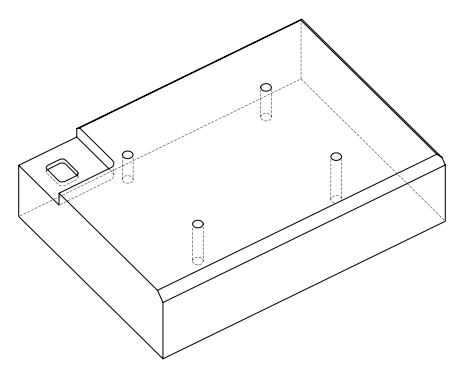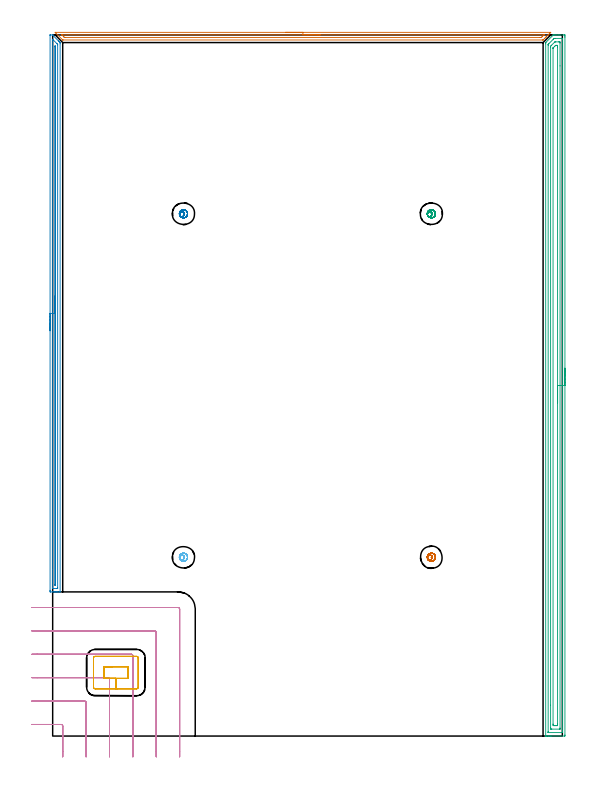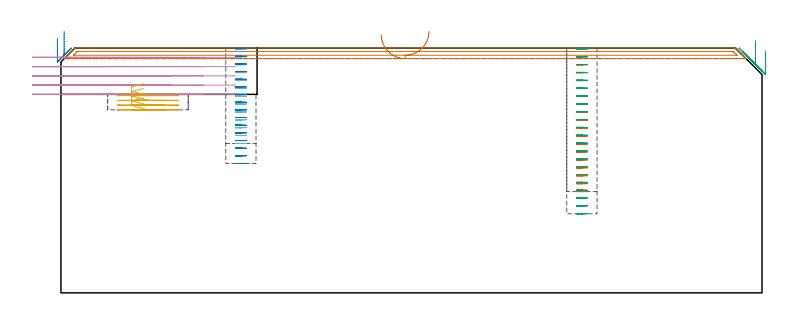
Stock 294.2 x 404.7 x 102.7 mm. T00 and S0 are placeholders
(PLAN: 9 operations, 2 tool changes, 40.7 min)
(1 AREA_MILL | FG_CHAMFER_SURFACE | UGT0205_001 | 4.68 min | 2812 mm3)
(2 AREA_MILL_1 | FG_CHAMFER_SURFACE_1 | UGT0205_001 | 7.82 min | 5430 mm3)
(3 AREA_MILL_2 | FG_CHAMFER_SURFACE_2 | UGT0205_001 | 13.19 min | 24861 mm3)
(4 MILL_CORNER_NOTCH_RECTANGULAR | CORNER_NOTCH_RECTANGULAR | UGT0201_100 | Follow Part, ap 4.5, ae 75% | 6.93 min | 132395 mm3)
(5 MILL_RECTANGULAR_POCKET | POCKET_RECTANGULAR_STRAIGHT | NXT0201_009 | Follow Part, ap 2, ae 75% | 1.4 min | 5718 mm3)
(6 MILL_BLIND_HOLE_FROM_SOLID_MATERIAL | STEP1POCKET | NXT0201_009 | Spiral | 1.25 min | 5076 mm3)
(7 MILL_BLIND_HOLE_FROM_SOLID_MATERIAL_1 | STEP1POCKET_1 | NXT0201_009 | Spiral | 1.83 min | 7612 mm3)
(8 MILL_BLIND_HOLE_FROM_SOLID_MATERIAL_2 | STEP1POCKET_2 | NXT0201_009 | Spiral | 1.54 min | 6111 mm3)
(9 MILL_BLIND_HOLE_FROM_SOLID_MATERIAL_3 | STEP1POCKET_3 | NXT0201_009 | Spiral | 2.11 min | 8796 mm3)
(TOOL UGT0205_001 | Chamfer Mill 20 x 3 x 45 deg. | D20 FL50 Z2)
(TOOL UGT0201_100 | End Mill 18 mm | D18 FL22 Z2)
(TOOL NXT0201_009 | ENDMILL 8mm [2P460-0800-NA 1630] | D8 FL26 Z6)
(OP 1 AREA_MILL)
G17 G21 G94 G90
T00 M6
G54
G17 G0 G90 X134.45 Y406.2 S1061 M3
G43 Z112.7 H0
Z108.3
G94 G1 X134.488 Z107.428 F250.
X134.602 Z106.563
X134.791 Z105.712
X135.053 Z104.88
X135.387 Z104.074
X135.79 Z103.3
X136.258 Z102.564
X136.79 Z101.872
X137.379 Z101.229
X138.022 Z100.639
X138.714 Z100.108
X139.45 Z99.64
X140.224 Z99.237
X141.03 Z98.903
X141.862 Z98.641
X142.713 Z98.452
X143.578 Z98.338
X144.45 Z98.3
X287.482
X287.484 Y406.195 Z98.304
X287.482 Y406.183 Z98.316
X287.443 Y406.143 Z98.356
X287.062 Y405.761 Z98.736
X286.887 Y405.586 Z98.913
X286.712 Y405.412 Z99.088
X286.182 Y404.881 Z99.617
X285.994 Y404.693 Z99.806
X285.867 Y404.567 Z99.933
X285.742 Y404.44 Z100.057
X285.696 Y404.395 Z100.103
X285.021 Y403.721 Z100.779
X284.861 Y403.56 Z100.937
X284.803 Y403.502 Z100.996
X284.176 Y402.876 Z101.624
X283.981 Y402.679 Z101.817
X283.314 Y402.014 Z102.485
X283.101 Y401.799 Z102.694
X283.099
X282.87 Y401.8 Z102.7
X6.032
X5.801 Y401.799 Z102.694
X5.799
X5.675 Y401.923 Z102.573
X5.585 Y402.014 Z102.485
X1.74 Y405.859 Z98.64
X1.567 Y406.035 Z98.464
X1.419 Y406.193 Z98.306
X1.567 Y406.2 Z98.3
X144.45
Y404.786 Z99.714
X283.411
X283.577 Y404.784 Z99.716
X283.617 Y404.782 Z99.718
X283.622 Y404.78 Z99.72
Y404.777 Z99.723
X283.607 Y404.76 Z99.74
X283.524 Y404.674 Z99.826
X283.409 Y404.559 Z99.941
X282.637 Y403.787 Z100.713
X282.421 Y403.571 Z100.929
X282.192 Y403.346 Z101.154
X282.094 Y403.252 Z101.248
X282.066 Y403.227 Z101.273
X282.025 Y403.221 Z101.279
X281.927 Y403.219 Z101.281
X281.528 Y403.215 Z101.285
X281.432 Y403.214 Z101.286
X7.371 Y403.215 Z101.285
X7.274
X6.879 Y403.221 Z101.279
X6.827 Y403.235 Z101.265
X6.746 Y403.31 Z101.19
X6.626 Y403.426 Z101.074
X6.478 Y403.571 Z100.929
X5.361 Y404.69 Z99.81
X5.328 Y404.725 Z99.775
X5.297 Y404.764 Z99.736
X5.286 Y404.779 Z99.721
X5.682 Y404.786 Z99.714
X144.45
X145.322 Z99.752
X146.186 Z99.866
X147.038 Z100.055
X147.87 Z100.317
X148.676 Z100.651
X149.45 Z101.054
X150.186 Z101.523
X150.878 Z102.054
X151.521 Z102.643
X152.11 Z103.286
X152.641 Z103.978
X153.11 Z104.714
X153.513 Z105.488
X153.847 Z106.294
X154.109 Z107.126
X154.298 Z107.978
X154.412 Z108.843
X154.45 Z109.714
G0 Z112.7
M5
M2
(OP 2 AREA_MILL_1)
G17 G21 G94 G90
T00 M6
G54
G17 G0 G90 X-1.5 Y233.95 S1061 M3
G43 Z112.7 H0
Z106.9
G94 G1 Y233.988 Z106.028 F250.
Y234.102 Z105.164
Y234.291 Z104.312
Y234.553 Z103.48
Y234.887 Z102.674
Y235.29 Z101.9
Y235.758 Z101.164
Y236.29 Z100.472
Y236.879 Z99.829
Y237.522 Z99.24
Y238.214 Z98.708
Y238.95 Z98.24
Y239.724 Z97.837
Y240.53 Z97.503
Y241.362 Z97.241
Y242.214 Z97.052
Y243.078 Z96.938
Y243.95 Z96.9
Y404.544
X-1.498 Y404.693 Z96.901
X-1.497 Y404.695 Z96.902
X-1.473 Y404.7 Z96.927
X-0.101 Y404.699 Z98.297
X-0.092 Y404.693 Z98.306
X0.095 Y404.507 Z98.491
X0.205 Y404.396 Z98.603
X0.441 Y404.159 Z98.841
X3.386 Y401.215 Z101.785
X3.43 Y401.171 Z101.827
X3.476 Y401.124 Z101.875
X3.669 Y400.932 Z102.068
X3.72 Y400.882 Z102.117
X3.774 Y400.827 Z102.173
X3.952 Y400.649 Z102.351
X4.01 Y400.592 Z102.406
X4.071 Y400.529 Z102.47
X4.181 Y400.419 Z102.578
X4.298 Y400.295 Z102.687
X4.3 Y399.637 Z102.7
Y83.356
X4.297 Y83.21 Z102.688
X4.2 Y83.202 Z102.592
X4.097 Y83.2 Z102.497
X2.877 Z101.277
X2.27 Z100.666
X1.966 Z100.363
X1.4 Z99.797
X1.096 Z99.494
X0.53 Z98.925
X-0.057 Z98.339
X-1.104 Z97.292
X-1.21 Y83.202 Z97.186
X-1.493 Y83.21 Z96.903
X-1.498 Y83.506 Z96.9
X-1.5 Y83.802
Y84.099
Y243.95
X-0.086 Z98.314
X-0.085 Y402.053 Z98.315
X-0.084 Y402.143 Z98.316
X-0.082 Y402.198 Z98.318
X-0.081 Y402.213 Z98.319
X-0.015 Y402.153 Z98.385
X0.34 Y401.807 Z98.74
X0.53 Y401.62 Z98.93
X2.513 Y399.637 Z100.913
X2.768 Y399.378 Z101.168
X2.842 Y399.3 Z101.242
X2.879 Y399.257 Z101.279
X2.881 Y399.241 Z101.281
X2.884 Y399.163 Z101.284
X2.885 Y399.006 Z101.285
Y85.586
X2.884 Y85.27 Z101.284
X2.882 Y85.232 Z101.282
X2.88 Y85.218 Z101.28
X2.87 Y85.21 Z101.27
X2.772 Y85.205 Z101.172
X2.646 Y85.201 Z101.046
X0.53 Y85.2 Z98.93
X0.035 Y85.202 Z98.435
X-0.059 Y85.207 Z98.341
X-0.076 Y85.209 Z98.324
X-0.079 Y85.24 Z98.321
X-0.083 Y85.323 Z98.317
X-0.085 Y85.586 Z98.315
X-0.086 Y96.076 Z98.314
Y243.95
X1.328 Z99.728
X1.329 Y397.926 Z99.729
X1.33 Y398. Z99.73
X1.335 Y398.146 Z99.735
X1.344 Y398.345 Z99.744
X1.4 Y398.294 Z99.8
X1.451 Y398.241 Z99.851
X1.462 Y398.228 Z99.862
X1.466 Y398.17 Z99.866
X1.469 Y398.073 Z99.869
X1.471 Y397.926 Z99.871
Y397.853
Y87.298
X1.467 Y87.225 Z99.867
X1.464 Y87.21 Z99.864
X1.461 Y87.207 Z99.861
X1.441 Y87.203 Z99.841
X1.4 Y87.204 Z99.8
X1.346 Y87.21 Z99.746
X1.335 Y87.216 Z99.735
X1.332 Y87.249 Z99.732
X1.33 Y87.297 Z99.73
X1.329 Y87.371 Z99.729
X1.328 Y87.444 Z99.728
Y243.95
Y244.822 Z99.766
Y245.686 Z99.88
Y246.538 Z100.069
Y247.37 Z100.332
Y248.176 Z100.665
Y248.95 Z101.068
Y249.686 Z101.537
Y250.378 Z102.068
Y251.021 Z102.657
Y251.61 Z103.301
Y252.142 Z103.993
Y252.61 Z104.728
Y253.013 Z105.502
Y253.347 Z106.308
Y253.609 Z107.14
Y253.798 Z107.992
Y253.912 Z108.857
Y253.95 Z109.728
G0 Z112.7
M5
M2
(OP 3 AREA_MILL_2)
G17 G21 G94 G90
T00 M6
G54
G17 G0 G90 X295.7 Y212.35 S1061 M3
G43 Z112.7 H0
Z101.6
G94 G1 Y212.312 Z100.728 F250.
Y212.198 Z99.864
Y212.009 Z99.012
Y211.747 Z98.18
Y211.413 Z97.374
Y211.01 Z96.6
Y210.542 Z95.864
Y210.011 Z95.172
Y209.421 Z94.529
Y208.778 Z93.94
Y208.086 Z93.408
Y207.35 Z92.94
Y206.576 Z92.537
Y205.77 Z92.203
Y204.938 Z91.941
Y204.087 Z91.752
Y203.222 Z91.638
Y202.35 Z91.6
Y0.608
X295.697 Y0.343 Z91.602
X295.692 Y0.01 Z91.606
X295.353 Y0. Z91.944
X287.914 Z99.38
X287.345 Z99.952
X287.02 Z100.276
X286.45 Z100.846
X286.126 Z101.17
X285.058 Z102.241
X284.666 Y0.001 Z102.625
X284.643 Y0.003 Z102.648
X284.602 Y0.01 Z102.688
X284.6 Y0.162 Z102.7
Y399.628
X284.602 Y400.295 Z102.687
X284.775 Y400.475 Z102.525
X288.866 Y404.567 Z98.432
X288.999 Y404.69 Z98.294
X289.131 Y404.699 Z98.163
X289.458 Y404.7 Z97.841
X289.948 Z97.352
X290.597 Z96.698
X291.816 Z95.481
X292.386 Z94.909
X295.069 Z92.228
X295.675 Y404.697 Z91.622
X295.691 Y404.693 Z91.606
X295.697 Y404.092 Z91.603
X295.7 Y403.462 Z91.6
Y202.35
X294.286 Z93.014
Y3.175
X294.285 Y2.394 Z93.015
X294.283 Y2.285 Z93.017
X294.279 Y2.172 Z93.021
X294.267 Y2.01 Z93.033
X294.174 Y2.008 Z93.126
X293.673 Y2.001 Z93.627
X286.126 Z101.174
X286.069 Y2.003 Z101.231
X286.035 Y2.006 Z101.265
X286.022 Y2.009 Z101.278
X286.02 Y2.061 Z101.28
X286.016 Y2.283 Z101.284
X286.015 Y2.394 Z101.285
X286.014 Y2.505 Z101.286
X286.015 Y398.846 Z101.285
X286.016 Y398.958 Z101.284
X286.021 Y399.18 Z101.279
X286.031 Y399.27 Z101.269
X286.057 Y399.3 Z101.243
X286.126 Y399.373 Z101.174
X286.252 Y399.502 Z101.048
X286.378 Y399.628 Z100.922
X288.932 Y402.183 Z98.368
X289.056 Y402.306 Z98.244
X289.382 Y402.626 Z97.918
X289.429 Y402.667 Z97.871
X289.458 Y402.69 Z97.842
X289.506 Y402.693 Z97.794
X289.703 Y402.697 Z97.597
X290.203 Y402.7 Z97.097
X294.174 Y402.699 Z93.126
X294.231 Y402.697 Z93.069
X294.265 Y402.694 Z93.035
X294.278 Y402.691 Z93.022
X294.28 Y402.639 Z93.02
X294.284 Y402.417 Z93.016
X294.285 Y402.306 Z93.015
X294.286 Y402.195 Z93.014
Y202.35
X292.872 Z94.428
X292.871 Y4.587 Z94.429
X292.867 Y4.179 Z94.433
X292.865 Y4.059 Z94.435
X292.858 Y4.01 Z94.442
X292.744 Y4.005 Z94.556
X292.564 Y4.001 Z94.736
X288.093 Y4. Z99.207
X287.914 Y4.003 Z99.386
X287.735 Y4.01 Z99.565
X287.435 Y4.027 Z99.865
X287.433 Y4.179 Z99.867
X287.429 Y4.663 Z99.871
X287.428 Y17.788 Z99.872
X287.429 Y397.435 Z99.871
X287.43 Y397.843 Z99.87
X287.433 Y398.085 Z99.867
X287.435 Y398.203 Z99.865
X287.484 Y398.273 Z99.816
X287.914 Y398.715 Z99.386
X287.925 Y398.725 Z99.375
X289.703 Y400.504 Z97.597
X289.72 Y400.521 Z97.58
X289.897 Y400.686 Z97.403
X290.238 Y400.696 Z97.062
X290.418 Y400.699 Z96.882
X292.207 Y400.7 Z95.093
X292.386 Y400.697 Z94.914
X292.565 Y400.69 Z94.735
X292.865 Y400.673 Z94.435
X292.867 Y400.521 Z94.433
X292.871 Y400.037 Z94.429
X292.872 Y386.844 Z94.428
Y202.35
X291.457 Z95.843
Y6.857
X291.449 Y6.007 Z95.851
X290.561 Y6. Z96.739
X289.667 Z97.633
X288.851 Y6.01 Z98.449
X288.843 Y6.823 Z98.457
Y6.857
Y396.95
X288.848 Y397.164 Z98.452
X288.85 Y397.187 Z98.45
X288.865 Y397.208 Z98.435
X288.9 Y397.249 Z98.4
X288.967 Y397.317 Z98.333
X289.15 Y397.502 Z98.15
X289.597 Y397.949 Z97.703
X290.044 Y398.395 Z97.256
X290.229 Y398.578 Z97.071
X290.297 Y398.642 Z97.003
X290.336 Y398.676 Z96.964
X290.383 Y398.69 Z96.917
X290.597 Y398.699 Z96.703
X290.633 Y398.7 Z96.667
X291.449 Y398.69 Z95.851
X291.457 Y397.877 Z95.843
Y397.843
Y202.35
Y201.478 Z95.881
Y200.614 Z95.995
Y199.762 Z96.183
Y198.93 Z96.446
Y198.124 Z96.78
Y197.35 Z97.182
Y196.614 Z97.651
Y195.922 Z98.182
Y195.279 Z98.772
Y194.69 Z99.415
Y194.159 Z100.107
Y193.69 Z100.843
Y193.287 Z101.616
Y192.953 Z102.422
Y192.691 Z103.254
Y192.502 Z104.106
Y192.388 Z104.971
Y192.35 Z105.843
G0 Z112.7
M5
M2
(OP 4 MILL_CORNER_NOTCH_RECTANGULAR)
G17 G21 G94 G90
T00 M6
G54
G17 G0 G90 X5.8 Y-12. S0 M3
G43 Z112.7 H0
Z98.82
G94 G1 Y-9. F250.
Y5.806 F500.
G3 X4.906 Y6.7 R0.9
G1 X-9.
X-12. F250.
G0 Z112.7
X19.3 Y-12.
Z98.82
G1 Y-9.
Y19.305 F500.
G3 X18.405 Y20.2 R0.9
G1 X-9.
X-12. F250.
G0 Z112.7
X32.8 Y-12.
Z98.82
G1 Y-9.
Y32.805 F500.
G3 X31.905 Y33.7 R0.9
G1 X-9.
X-12. F250.
G0 Z112.7
X46.3 Y-12.
Z98.82
G1 Y-9.
Y46.305 F500.
G3 X45.405 Y47.2 R0.9
G1 X-9.
X-12. F250.
G0 Z112.7
X59.8 Y-12.
Z98.82
G1 Y-9.
Y59.805 F500.
G3 X58.905 Y60.7 R0.9
G1 X-9.
X-12. F250.
G0 Z112.7
X73.3 Y-12.
Z98.82
G1 Y-9.
Y73.304 F500.
G3 X72.404 Y74.2 R0.9
G1 X-9.
X-12. F250.
G0 Z112.7
X5.8 Y-12.
Z94.94
G1 Y-9.
Y5.806 F500.
G3 X4.906 Y6.7 R0.9
G1 X-9.
X-12. F250.
G0 Z112.7
X19.3 Y-12.
Z94.94
G1 Y-9.
Y19.305 F500.
G3 X18.405 Y20.2 R0.9
G1 X-9.
X-12. F250.
G0 Z112.7
X32.8 Y-12.
Z94.94
G1 Y-9.
Y32.805 F500.
G3 X31.905 Y33.7 R0.9
G1 X-9.
X-12. F250.
G0 Z112.7
X46.3 Y-12.
Z94.94
G1 Y-9.
Y46.305 F500.
G3 X45.405 Y47.2 R0.9
G1 X-9.
X-12. F250.
G0 Z112.7
X59.8 Y-12.
Z94.94
G1 Y-9.
Y59.805 F500.
G3 X58.905 Y60.7 R0.9
G1 X-9.
X-12. F250.
G0 Z112.7
X73.3 Y-12.
Z94.94
G1 Y-9.
Y73.304 F500.
G3 X72.404 Y74.2 R0.9
G1 X-9.
X-12. F250.
G0 Z112.7
X5.8 Y-12.
Z91.06
G1 Y-9.
Y5.806 F500.
G3 X4.906 Y6.7 R0.9
G1 X-9.
X-12. F250.
G0 Z112.7
X19.3 Y-12.
Z91.06
G1 Y-9.
Y19.305 F500.
G3 X18.405 Y20.2 R0.9
G1 X-9.
X-12. F250.
G0 Z112.7
X32.8 Y-12.
Z91.06
G1 Y-9.
Y32.805 F500.
G3 X31.905 Y33.7 R0.9
G1 X-9.
X-12. F250.
G0 Z112.7
X46.3 Y-12.
Z91.06
G1 Y-9.
Y46.305 F500.
G3 X45.405 Y47.2 R0.9
G1 X-9.
X-12. F250.
G0 Z112.7
X59.8 Y-12.
Z91.06
G1 Y-9.
Y59.805 F500.
G3 X58.905 Y60.7 R0.9
G1 X-9.
X-12. F250.
G0 Z112.7
X73.3 Y-12.
Z91.06
G1 Y-9.
Y73.304 F500.
G3 X72.404 Y74.2 R0.9
G1 X-9.
X-12. F250.
G0 Z112.7
X5.8 Y-12.
Z87.18
G1 Y-9.
Y5.806 F500.
G3 X4.906 Y6.7 R0.9
G1 X-9.
X-12. F250.
G0 Z112.7
X19.3 Y-12.
Z87.18
G1 Y-9.
Y19.305 F500.
G3 X18.405 Y20.2 R0.9
G1 X-9.
X-12. F250.
G0 Z112.7
X32.8 Y-12.
Z87.18
G1 Y-9.
Y32.805 F500.
G3 X31.905 Y33.7 R0.9
G1 X-9.
X-12. F250.
G0 Z112.7
X46.3 Y-12.
Z87.18
G1 Y-9.
Y46.305 F500.
G3 X45.405 Y47.2 R0.9
G1 X-9.
X-12. F250.
G0 Z112.7
X59.8 Y-12.
Z87.18
G1 Y-9.
Y59.805 F500.
G3 X58.905 Y60.7 R0.9
G1 X-9.
X-12. F250.
G0 Z112.7
X73.3 Y-12.
Z87.18
G1 Y-9.
Y73.304 F500.
G3 X72.404 Y74.2 R0.9
G1 X-9.
X-12. F250.
G0 Z112.7
X5.8 Y-12.
Z83.3
G1 Y-9.
Y5.806 F500.
G3 X4.906 Y6.7 R0.9
G1 X-9.
X-12. F250.
G0 Z112.7
X19.3 Y-12.
Z83.3
G1 Y-9.
Y19.305 F500.
G3 X18.405 Y20.2 R0.9
G1 X-9.
X-12. F250.
G0 Z112.7
X32.8 Y-12.
Z83.3
G1 Y-9.
Y32.805 F500.
G3 X31.905 Y33.7 R0.9
G1 X-9.
X-12. F250.
G0 Z112.7
X46.3 Y-12.
Z83.3
G1 Y-9.
Y46.305 F500.
G3 X45.405 Y47.2 R0.9
G1 X-9.
X-12. F250.
G0 Z112.7
X59.8 Y-12.
Z83.3
G1 Y-9.
Y59.805 F500.
G3 X58.905 Y60.7 R0.9
G1 X-9.
X-12. F250.
G0 Z112.7
X73.3 Y-12.
Z83.3
G1 Y-9.
Y73.304 F500.
G3 X72.404 Y74.2 R0.9
G1 X-9.
X-12. F250.
G0 Z112.7
M5
M2
(OP 5 MILL_RECTANGULAR_POCKET)
G17 G21 G94 G90
T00 M6
G54
G17 G0 G90 X34.632 Y40. S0 M3
G43 Z112.7 H1
Z87.769
G94 G1 X29.6 Z86.421 F250.
Y33.3 Z84.626
X36.5 Z82.777
X43.4 F500.
Y40.
X29.6
Y33.3
X36.5
Y27.3
X48.5
G3 X49.4 Y28.2 R0.9
G1 Y45.1
G3 X48.5 Y46. R0.9
G1 X24.5
G3 X23.6 Y45.1 R0.9
G1 Y28.2
G3 X24.5 Y27.3 R0.9
G1 X36.5
X37.5
G0 X34.632 Y40. Z85.777
G1 X29.6 Z84.429 F250.
Y33.3 Z82.633
X36.5 Z80.785
X43.4 F500.
Y40.
X29.6
Y33.3
X36.5
Y27.3
X48.5
G3 X49.4 Y28.2 R0.9
G1 Y45.1
G3 X48.5 Y46. R0.9
G1 X24.5
G3 X23.6 Y45.1 R0.9
G1 Y28.2
G3 X24.5 Y27.3 R0.9
G1 X36.5
X37.5
G0 X34.632 Y40. Z83.785
G1 X29.6 Z82.436 F250.
Y33.3 Z80.641
X36.5 Z78.792
X43.4 F500.
Y40.
X29.6
Y33.3
X36.5
Y27.3
X48.5
G3 X49.4 Y28.2 R0.9
G1 Y45.1
G3 X48.5 Y46. R0.9
G1 X24.5
G3 X23.6 Y45.1 R0.9
G1 Y28.2
G3 X24.5 Y27.3 R0.9
G1 X36.5
X37.5
G0 X34.632 Y40. Z81.792
G1 X29.6 Z80.444 F250.
Y33.3 Z78.649
X36.5 Z76.8
X43.4 F500.
Y40.
X29.6
Y33.3
X36.5
Y27.3
X48.5
G3 X49.4 Y28.2 R0.9
G1 Y45.1
G3 X48.5 Y46. R0.9
G1 X24.5
G3 X23.6 Y45.1 R0.9
G1 Y28.2
G3 X24.5 Y27.3 R0.9
G1 X36.5
X37.5
G0 Z112.7
M5
M2
(OP 6 MILL_BLIND_HOLE_FROM_SOLID_MATERIAL)
G17 G21 G94 G90
T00 M6
G54
G17 G0 G90 X75.5 Y103.2 S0 M3
G43 Z112.7 H1
Z102.392
G94 G3 X75.865 Y103.682 R0.379 F250.
X75.181 Y104.331 R0.921
X73.558 Y103.712 R1.571
X73.496 Y101.972 R1.576
X76.728 Y101.196 R2.35
X73.496 Y101.972 R-2.35
X75.112 Y101.584 R1.175
X75.5 Y103.2 R1.175
G0 Z99.085
G3 X75.865 Y103.682 R0.379
X75.181 Y104.331 R0.921
X73.558 Y103.712 R1.571
X73.496 Y101.972 R1.576
X76.728 Y101.196 R2.35
X73.496 Y101.972 R-2.35
X75.112 Y101.584 R1.175
X75.5 Y103.2 R1.175
G0 Z95.777
G3 X75.865 Y103.682 R0.379
X75.181 Y104.331 R0.921
X73.558 Y103.712 R1.571
X73.496 Y101.972 R1.576
X76.728 Y101.196 R2.35
X73.496 Y101.972 R-2.35
X75.112 Y101.584 R1.175
X75.5 Y103.2 R1.175
G0 Z92.469
G3 X75.865 Y103.682 R0.379
X75.181 Y104.331 R0.921
X73.558 Y103.712 R1.571
X73.496 Y101.972 R1.576
X76.728 Y101.196 R2.35
X73.496 Y101.972 R-2.35
X75.112 Y101.584 R1.175
X75.5 Y103.2 R1.175
G0 Z89.162
G3 X75.865 Y103.682 R0.379
X75.181 Y104.331 R0.921
X73.558 Y103.712 R1.571
X73.496 Y101.972 R1.576
X76.728 Y101.196 R2.35
X73.496 Y101.972 R-2.35
X75.112 Y101.584 R1.175
X75.5 Y103.2 R1.175
G0 Z85.854
G3 X75.865 Y103.682 R0.379
X75.181 Y104.331 R0.921
X73.558 Y103.712 R1.571
X73.496 Y101.972 R1.576
X76.728 Y101.196 R2.35
X73.496 Y101.972 R-2.35
X75.112 Y101.584 R1.175
X75.5 Y103.2 R1.175
G0 Z82.546
G3 X75.865 Y103.682 R0.379
X75.181 Y104.331 R0.921
X73.558 Y103.712 R1.571
X73.496 Y101.972 R1.576
X76.728 Y101.196 R2.35
X73.496 Y101.972 R-2.35
X75.112 Y101.584 R1.175
X75.5 Y103.2 R1.175
G0 Z79.238
G3 X75.865 Y103.682 R0.379
X75.181 Y104.331 R0.921
X73.558 Y103.712 R1.571
X73.496 Y101.972 R1.576
X76.728 Y101.196 R2.35
X73.496 Y101.972 R-2.35
X75.112 Y101.584 R1.175
X75.5 Y103.2 R1.175
G0 Z75.931
G3 X75.865 Y103.682 R0.379
X75.181 Y104.331 R0.921
X73.558 Y103.712 R1.571
X73.496 Y101.972 R1.576
X76.728 Y101.196 R2.35
X73.496 Y101.972 R-2.35
X75.112 Y101.584 R1.175
X75.5 Y103.2 R1.175
G0 Z72.623
G3 X75.865 Y103.682 R0.379
X75.181 Y104.331 R0.921
X73.558 Y103.712 R1.571
X73.496 Y101.972 R1.576
X76.728 Y101.196 R2.35
X73.496 Y101.972 R-2.35
X75.112 Y101.584 R1.175
X75.5 Y103.2 R1.175
G0 Z69.315
G3 X75.865 Y103.682 R0.379
X75.181 Y104.331 R0.921
X73.558 Y103.712 R1.571
X73.496 Y101.972 R1.576
X76.728 Y101.196 R2.35
X73.496 Y101.972 R-2.35
X75.112 Y101.584 R1.175
X75.5 Y103.2 R1.175
G0 Z66.008
G3 X75.865 Y103.682 R0.379
X75.181 Y104.331 R0.921
X73.558 Y103.712 R1.571
X73.496 Y101.972 R1.576
X76.728 Y101.196 R2.35
X73.496 Y101.972 R-2.35
X75.112 Y101.584 R1.175
X75.5 Y103.2 R1.175
G0 Z62.7
G3 X75.865 Y103.682 R0.379
X75.181 Y104.331 R0.921
X73.558 Y103.712 R1.571
X73.496 Y101.972 R1.576
X76.728 Y101.196 R2.35
X73.496 Y101.972 R-2.35
X75.112 Y101.584 R1.175
X75.5 Y103.2 R1.175
G0 Z112.7
M5
M2
(OP 7 MILL_BLIND_HOLE_FROM_SOLID_MATERIAL_1)
G17 G21 G94 G90
T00 M6
G54
G17 G0 G90 X218.6 Y103.2 S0 M3
G43 Z112.7 H1
Z102.374
G94 G3 X218.965 Y103.682 R0.379 F250.
X218.281 Y104.331 R0.921
X216.658 Y103.712 R1.571
X216.596 Y101.972 R1.576
X219.828 Y101.196 R2.35
X216.596 Y101.972 R-2.35
X218.212 Y101.584 R1.175
X218.6 Y103.2 R1.175
G0 Z99.047
G3 X218.965 Y103.682 R0.379
X218.281 Y104.331 R0.921
X216.658 Y103.712 R1.571
X216.596 Y101.972 R1.576
X219.828 Y101.196 R2.35
X216.596 Y101.972 R-2.35
X218.212 Y101.584 R1.175
X218.6 Y103.2 R1.175
G0 Z95.721
G3 X218.965 Y103.682 R0.379
X218.281 Y104.331 R0.921
X216.658 Y103.712 R1.571
X216.596 Y101.972 R1.576
X219.828 Y101.196 R2.35
X216.596 Y101.972 R-2.35
X218.212 Y101.584 R1.175
X218.6 Y103.2 R1.175
G0 Z92.395
G3 X218.965 Y103.682 R0.379
X218.281 Y104.331 R0.921
X216.658 Y103.712 R1.571
X216.596 Y101.972 R1.576
X219.828 Y101.196 R2.35
X216.596 Y101.972 R-2.35
X218.212 Y101.584 R1.175
X218.6 Y103.2 R1.175
G0 Z89.068
G3 X218.965 Y103.682 R0.379
X218.281 Y104.331 R0.921
X216.658 Y103.712 R1.571
X216.596 Y101.972 R1.576
X219.828 Y101.196 R2.35
X216.596 Y101.972 R-2.35
X218.212 Y101.584 R1.175
X218.6 Y103.2 R1.175
G0 Z85.742
G3 X218.965 Y103.682 R0.379
X218.281 Y104.331 R0.921
X216.658 Y103.712 R1.571
X216.596 Y101.972 R1.576
X219.828 Y101.196 R2.35
X216.596 Y101.972 R-2.35
X218.212 Y101.584 R1.175
X218.6 Y103.2 R1.175
G0 Z82.416
G3 X218.965 Y103.682 R0.379
X218.281 Y104.331 R0.921
X216.658 Y103.712 R1.571
X216.596 Y101.972 R1.576
X219.828 Y101.196 R2.35
X216.596 Y101.972 R-2.35
X218.212 Y101.584 R1.175
X218.6 Y103.2 R1.175
G0 Z79.089
G3 X218.965 Y103.682 R0.379
X218.281 Y104.331 R0.921
X216.658 Y103.712 R1.571
X216.596 Y101.972 R1.576
X219.828 Y101.196 R2.35
X216.596 Y101.972 R-2.35
X218.212 Y101.584 R1.175
X218.6 Y103.2 R1.175
G0 Z75.763
G3 X218.965 Y103.682 R0.379
X218.281 Y104.331 R0.921
X216.658 Y103.712 R1.571
X216.596 Y101.972 R1.576
X219.828 Y101.196 R2.35
X216.596 Y101.972 R-2.35
X218.212 Y101.584 R1.175
X218.6 Y103.2 R1.175
G0 Z72.437
G3 X218.965 Y103.682 R0.379
X218.281 Y104.331 R0.921
X216.658 Y103.712 R1.571
X216.596 Y101.972 R1.576
X219.828 Y101.196 R2.35
X216.596 Y101.972 R-2.35
X218.212 Y101.584 R1.175
X218.6 Y103.2 R1.175
G0 Z69.111
G3 X218.965 Y103.682 R0.379
X218.281 Y104.331 R0.921
X216.658 Y103.712 R1.571
X216.596 Y101.972 R1.576
X219.828 Y101.196 R2.35
X216.596 Y101.972 R-2.35
X218.212 Y101.584 R1.175
X218.6 Y103.2 R1.175
G0 Z65.784
G3 X218.965 Y103.682 R0.379
X218.281 Y104.331 R0.921
X216.658 Y103.712 R1.571
X216.596 Y101.972 R1.576
X219.828 Y101.196 R2.35
X216.596 Y101.972 R-2.35
X218.212 Y101.584 R1.175
X218.6 Y103.2 R1.175
G0 Z62.458
G3 X218.965 Y103.682 R0.379
X218.281 Y104.331 R0.921
X216.658 Y103.712 R1.571
X216.596 Y101.972 R1.576
X219.828 Y101.196 R2.35
X216.596 Y101.972 R-2.35
X218.212 Y101.584 R1.175
X218.6 Y103.2 R1.175
G0 Z59.132
G3 X218.965 Y103.682 R0.379
X218.281 Y104.331 R0.921
X216.658 Y103.712 R1.571
X216.596 Y101.972 R1.576
X219.828 Y101.196 R2.35
X216.596 Y101.972 R-2.35
X218.212 Y101.584 R1.175
X218.6 Y103.2 R1.175
G0 Z55.805
G3 X218.965 Y103.682 R0.379
X218.281 Y104.331 R0.921
X216.658 Y103.712 R1.571
X216.596 Y101.972 R1.576
X219.828 Y101.196 R2.35
X216.596 Y101.972 R-2.35
X218.212 Y101.584 R1.175
X218.6 Y103.2 R1.175
G0 Z52.479
G3 X218.965 Y103.682 R0.379
X218.281 Y104.331 R0.921
X216.658 Y103.712 R1.571
X216.596 Y101.972 R1.576
X219.828 Y101.196 R2.35
X216.596 Y101.972 R-2.35
X218.212 Y101.584 R1.175
X218.6 Y103.2 R1.175
G0 Z49.153
G3 X218.965 Y103.682 R0.379
X218.281 Y104.331 R0.921
X216.658 Y103.712 R1.571
X216.596 Y101.972 R1.576
X219.828 Y101.196 R2.35
X216.596 Y101.972 R-2.35
X218.212 Y101.584 R1.175
X218.6 Y103.2 R1.175
G0 Z45.826
G3 X218.965 Y103.682 R0.379
X218.281 Y104.331 R0.921
X216.658 Y103.712 R1.571
X216.596 Y101.972 R1.576
X219.828 Y101.196 R2.35
X216.596 Y101.972 R-2.35
X218.212 Y101.584 R1.175
X218.6 Y103.2 R1.175
G0 Z42.5
G3 X218.965 Y103.682 R0.379
X218.281 Y104.331 R0.921
X216.658 Y103.712 R1.571
X216.596 Y101.972 R1.576
X219.828 Y101.196 R2.35
X216.596 Y101.972 R-2.35
X218.212 Y101.584 R1.175
X218.6 Y103.2 R1.175
G0 Z112.7
M5
M2
(OP 8 MILL_BLIND_HOLE_FROM_SOLID_MATERIAL_2)
G17 G21 G94 G90
T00 M6
G54
G17 G0 G90 X75.5 Y301.5 S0 M3
G43 Z112.7 H1
Z102.488
G94 G3 X75.865 Y301.982 R0.379 F250.
X75.181 Y302.631 R0.921
X73.558 Y302.012 R1.571
X73.496 Y300.272 R1.576
X76.728 Y299.496 R2.35
X73.496 Y300.272 R-2.35
X75.112 Y299.884 R1.175
X75.5 Y301.5 R1.175
G0 Z99.275
G3 X75.865 Y301.982 R0.379
X75.181 Y302.631 R0.921
X73.558 Y302.012 R1.571
X73.496 Y300.272 R1.576
X76.728 Y299.496 R2.35
X73.496 Y300.272 R-2.35
X75.112 Y299.884 R1.175
X75.5 Y301.5 R1.175
G0 Z96.063
G3 X75.865 Y301.982 R0.379
X75.181 Y302.631 R0.921
X73.558 Y302.012 R1.571
X73.496 Y300.272 R1.576
X76.728 Y299.496 R2.35
X73.496 Y300.272 R-2.35
X75.112 Y299.884 R1.175
X75.5 Y301.5 R1.175
G0 Z92.85
G3 X75.865 Y301.982 R0.379
X75.181 Y302.631 R0.921
X73.558 Y302.012 R1.571
X73.496 Y300.272 R1.576
X76.728 Y299.496 R2.35
X73.496 Y300.272 R-2.35
X75.112 Y299.884 R1.175
X75.5 Y301.5 R1.175
G0 Z89.638
G3 X75.865 Y301.982 R0.379
X75.181 Y302.631 R0.921
X73.558 Y302.012 R1.571
X73.496 Y300.272 R1.576
X76.728 Y299.496 R2.35
X73.496 Y300.272 R-2.35
X75.112 Y299.884 R1.175
X75.5 Y301.5 R1.175
G0 Z86.425
G3 X75.865 Y301.982 R0.379
X75.181 Y302.631 R0.921
X73.558 Y302.012 R1.571
X73.496 Y300.272 R1.576
X76.728 Y299.496 R2.35
X73.496 Y300.272 R-2.35
X75.112 Y299.884 R1.175
X75.5 Y301.5 R1.175
G0 Z83.213
G3 X75.865 Y301.982 R0.379
X75.181 Y302.631 R0.921
X73.558 Y302.012 R1.571
X73.496 Y300.272 R1.576
X76.728 Y299.496 R2.35
X73.496 Y300.272 R-2.35
X75.112 Y299.884 R1.175
X75.5 Y301.5 R1.175
G0 Z80.
G3 X75.865 Y301.982 R0.379
X75.181 Y302.631 R0.921
X73.558 Y302.012 R1.571
X73.496 Y300.272 R1.576
X76.728 Y299.496 R2.35
X73.496 Y300.272 R-2.35
X75.112 Y299.884 R1.175
X75.5 Y301.5 R1.175
G0 Z76.788
G3 X75.865 Y301.982 R0.379
X75.181 Y302.631 R0.921
X73.558 Y302.012 R1.571
X73.496 Y300.272 R1.576
X76.728 Y299.496 R2.35
X73.496 Y300.272 R-2.35
X75.112 Y299.884 R1.175
X75.5 Y301.5 R1.175
G0 Z73.575
G3 X75.865 Y301.982 R0.379
X75.181 Y302.631 R0.921
X73.558 Y302.012 R1.571
X73.496 Y300.272 R1.576
X76.728 Y299.496 R2.35
X73.496 Y300.272 R-2.35
X75.112 Y299.884 R1.175
X75.5 Y301.5 R1.175
G0 Z70.363
G3 X75.865 Y301.982 R0.379
X75.181 Y302.631 R0.921
X73.558 Y302.012 R1.571
X73.496 Y300.272 R1.576
X76.728 Y299.496 R2.35
X73.496 Y300.272 R-2.35
X75.112 Y299.884 R1.175
X75.5 Y301.5 R1.175
G0 Z67.15
G3 X75.865 Y301.982 R0.379
X75.181 Y302.631 R0.921
X73.558 Y302.012 R1.571
X73.496 Y300.272 R1.576
X76.728 Y299.496 R2.35
X73.496 Y300.272 R-2.35
X75.112 Y299.884 R1.175
X75.5 Y301.5 R1.175
G0 Z63.938
G3 X75.865 Y301.982 R0.379
X75.181 Y302.631 R0.921
X73.558 Y302.012 R1.571
X73.496 Y300.272 R1.576
X76.728 Y299.496 R2.35
X73.496 Y300.272 R-2.35
X75.112 Y299.884 R1.175
X75.5 Y301.5 R1.175
G0 Z60.725
G3 X75.865 Y301.982 R0.379
X75.181 Y302.631 R0.921
X73.558 Y302.012 R1.571
X73.496 Y300.272 R1.576
X76.728 Y299.496 R2.35
X73.496 Y300.272 R-2.35
X75.112 Y299.884 R1.175
X75.5 Y301.5 R1.175
G0 Z57.513
G3 X75.865 Y301.982 R0.379
X75.181 Y302.631 R0.921
X73.558 Y302.012 R1.571
X73.496 Y300.272 R1.576
X76.728 Y299.496 R2.35
X73.496 Y300.272 R-2.35
X75.112 Y299.884 R1.175
X75.5 Y301.5 R1.175
G0 Z54.3
G3 X75.865 Y301.982 R0.379
X75.181 Y302.631 R0.921
X73.558 Y302.012 R1.571
X73.496 Y300.272 R1.576
X76.728 Y299.496 R2.35
X73.496 Y300.272 R-2.35
X75.112 Y299.884 R1.175
X75.5 Y301.5 R1.175
G0 Z112.7
M5
M2
(OP 9 MILL_BLIND_HOLE_FROM_SOLID_MATERIAL_3)
G17 G21 G94 G90
T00 M6
G54
G17 G0 G90 X218.6 Y301.5 S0 M3
G43 Z112.7 H1
Z102.405
G94 G3 X218.965 Y301.982 R0.379 F250.
X218.281 Y302.631 R0.921
X216.658 Y302.012 R1.571
X216.596 Y300.272 R1.576
X219.828 Y299.496 R2.35
X216.596 Y300.272 R-2.35
X218.212 Y299.884 R1.175
X218.6 Y301.5 R1.175
G0 Z99.109
G3 X218.965 Y301.982 R0.379
X218.281 Y302.631 R0.921
X216.658 Y302.012 R1.571
X216.596 Y300.272 R1.576
X219.828 Y299.496 R2.35
X216.596 Y300.272 R-2.35
X218.212 Y299.884 R1.175
X218.6 Y301.5 R1.175
G0 Z95.814
G3 X218.965 Y301.982 R0.379
X218.281 Y302.631 R0.921
X216.658 Y302.012 R1.571
X216.596 Y300.272 R1.576
X219.828 Y299.496 R2.35
X216.596 Y300.272 R-2.35
X218.212 Y299.884 R1.175
X218.6 Y301.5 R1.175
G0 Z92.518
G3 X218.965 Y301.982 R0.379
X218.281 Y302.631 R0.921
X216.658 Y302.012 R1.571
X216.596 Y300.272 R1.576
X219.828 Y299.496 R2.35
X216.596 Y300.272 R-2.35
X218.212 Y299.884 R1.175
X218.6 Y301.5 R1.175
G0 Z89.223
G3 X218.965 Y301.982 R0.379
X218.281 Y302.631 R0.921
X216.658 Y302.012 R1.571
X216.596 Y300.272 R1.576
X219.828 Y299.496 R2.35
X216.596 Y300.272 R-2.35
X218.212 Y299.884 R1.175
X218.6 Y301.5 R1.175
G0 Z85.927
G3 X218.965 Y301.982 R0.379
X218.281 Y302.631 R0.921
X216.658 Y302.012 R1.571
X216.596 Y300.272 R1.576
X219.828 Y299.496 R2.35
X216.596 Y300.272 R-2.35
X218.212 Y299.884 R1.175
X218.6 Y301.5 R1.175
G0 Z82.632
G3 X218.965 Y301.982 R0.379
X218.281 Y302.631 R0.921
X216.658 Y302.012 R1.571
X216.596 Y300.272 R1.576
X219.828 Y299.496 R2.35
X216.596 Y300.272 R-2.35
X218.212 Y299.884 R1.175
X218.6 Y301.5 R1.175
G0 Z79.336
G3 X218.965 Y301.982 R0.379
X218.281 Y302.631 R0.921
X216.658 Y302.012 R1.571
X216.596 Y300.272 R1.576
X219.828 Y299.496 R2.35
X216.596 Y300.272 R-2.35
X218.212 Y299.884 R1.175
X218.6 Y301.5 R1.175
G0 Z76.041
G3 X218.965 Y301.982 R0.379
X218.281 Y302.631 R0.921
X216.658 Y302.012 R1.571
X216.596 Y300.272 R1.576
X219.828 Y299.496 R2.35
X216.596 Y300.272 R-2.35
X218.212 Y299.884 R1.175
X218.6 Y301.5 R1.175
G0 Z72.745
G3 X218.965 Y301.982 R0.379
X218.281 Y302.631 R0.921
X216.658 Y302.012 R1.571
X216.596 Y300.272 R1.576
X219.828 Y299.496 R2.35
X216.596 Y300.272 R-2.35
X218.212 Y299.884 R1.175
X218.6 Y301.5 R1.175
G0 Z69.45
G3 X218.965 Y301.982 R0.379
X218.281 Y302.631 R0.921
X216.658 Y302.012 R1.571
X216.596 Y300.272 R1.576
X219.828 Y299.496 R2.35
X216.596 Y300.272 R-2.35
X218.212 Y299.884 R1.175
X218.6 Y301.5 R1.175
G0 Z66.155
G3 X218.965 Y301.982 R0.379
X218.281 Y302.631 R0.921
X216.658 Y302.012 R1.571
X216.596 Y300.272 R1.576
X219.828 Y299.496 R2.35
X216.596 Y300.272 R-2.35
X218.212 Y299.884 R1.175
X218.6 Y301.5 R1.175
G0 Z62.859
G3 X218.965 Y301.982 R0.379
X218.281 Y302.631 R0.921
X216.658 Y302.012 R1.571
X216.596 Y300.272 R1.576
X219.828 Y299.496 R2.35
X216.596 Y300.272 R-2.35
X218.212 Y299.884 R1.175
X218.6 Y301.5 R1.175
G0 Z59.564
G3 X218.965 Y301.982 R0.379
X218.281 Y302.631 R0.921
X216.658 Y302.012 R1.571
X216.596 Y300.272 R1.576
X219.828 Y299.496 R2.35
X216.596 Y300.272 R-2.35
X218.212 Y299.884 R1.175
X218.6 Y301.5 R1.175
G0 Z56.268
G3 X218.965 Y301.982 R0.379
X218.281 Y302.631 R0.921
X216.658 Y302.012 R1.571
X216.596 Y300.272 R1.576
X219.828 Y299.496 R2.35
X216.596 Y300.272 R-2.35
X218.212 Y299.884 R1.175
X218.6 Y301.5 R1.175
G0 Z52.973
G3 X218.965 Y301.982 R0.379
X218.281 Y302.631 R0.921
X216.658 Y302.012 R1.571
X216.596 Y300.272 R1.576
X219.828 Y299.496 R2.35
X216.596 Y300.272 R-2.35
X218.212 Y299.884 R1.175
X218.6 Y301.5 R1.175
G0 Z49.677
G3 X218.965 Y301.982 R0.379
X218.281 Y302.631 R0.921
X216.658 Y302.012 R1.571
X216.596 Y300.272 R1.576
X219.828 Y299.496 R2.35
X216.596 Y300.272 R-2.35
X218.212 Y299.884 R1.175
X218.6 Y301.5 R1.175
G0 Z46.382
G3 X218.965 Y301.982 R0.379
X218.281 Y302.631 R0.921
X216.658 Y302.012 R1.571
X216.596 Y300.272 R1.576
X219.828 Y299.496 R2.35
X216.596 Y300.272 R-2.35
X218.212 Y299.884 R1.175
X218.6 Y301.5 R1.175
G0 Z43.086
G3 X218.965 Y301.982 R0.379
X218.281 Y302.631 R0.921
X216.658 Y302.012 R1.571
X216.596 Y300.272 R1.576
X219.828 Y299.496 R2.35
X216.596 Y300.272 R-2.35
X218.212 Y299.884 R1.175
X218.6 Y301.5 R1.175
G0 Z39.791
G3 X218.965 Y301.982 R0.379
X218.281 Y302.631 R0.921
X216.658 Y302.012 R1.571
X216.596 Y300.272 R1.576
X219.828 Y299.496 R2.35
X216.596 Y300.272 R-2.35
X218.212 Y299.884 R1.175
X218.6 Y301.5 R1.175
G0 Z36.495
G3 X218.965 Y301.982 R0.379
X218.281 Y302.631 R0.921
X216.658 Y302.012 R1.571
X216.596 Y300.272 R1.576
X219.828 Y299.496 R2.35
X216.596 Y300.272 R-2.35
X218.212 Y299.884 R1.175
X218.6 Y301.5 R1.175
G0 Z33.2
G3 X218.965 Y301.982 R0.379
X218.281 Y302.631 R0.921
X216.658 Y302.012 R1.571
X216.596 Y300.272 R1.576
X219.828 Y299.496 R2.35
X216.596 Y300.272 R-2.35
X218.212 Y299.884 R1.175
X218.6 Y301.5 R1.175
G0 Z112.7
M5
M2
